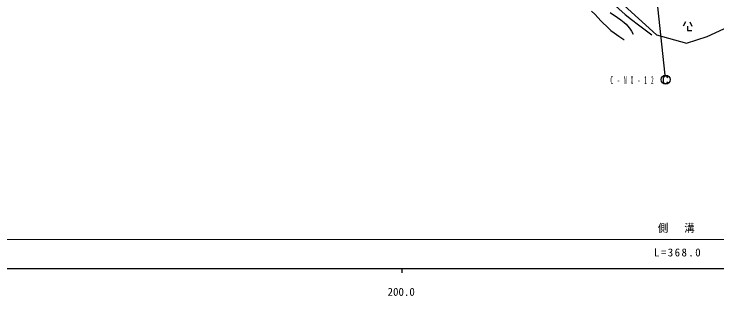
# Model space of a CAD drawing. Units: millimetres, scale not verified. Extents: x 40000 to 680000, y 20000 to 380000.
# Drawn here: x 179204 to 340140, y 198715 to 263294 of the extents above; entities that cross this region are included whole.
import ezdxf
from ezdxf.enums import TextEntityAlignment as Align

# ---------------------------------------------------------------- set-up
doc = ezdxf.new("R2010")
doc.units = ezdxf.units.MM
doc.header["$LTSCALE"] = 1000
for name, color, linetype, lineweight in [('M-BGD', 7, 'Continuous', 25), ('M-STR-HTXT', 7, 'Continuous', 13), ('M-STR-STRC', 7, 'Continuous', 25), ('M-TTL-BAND', 7, 'Continuous', 25)]:
    doc.layers.add(name, color=color, linetype=linetype, lineweight=lineweight)
doc.styles.add('ＭＳ ゴシック', font='')
doc.styles.get('ＭＳ ゴシック').set_extended_font_data('MS Gothic')

msp = doc.modelspace()

# ---------------------------------------------------------------- linework, layer by layer
at = {"layer": 'M-BGD'}
for p, q in [((315482, 266451), (319100, 263218)), ((311444, 263976), (312159, 263292)), ((312159, 263292), (313664, 261680)), ((315696, 263673), (317361, 262497)), ((317361, 262497), (318114, 261988)), ((319100, 263218), (320577, 262019)), ((313664, 261680), (315278, 260028)), ((318114, 261988), (318909, 261384)), ((318909, 261384), (319345, 260981)), ((319345, 260981), (319694, 260595)), ((320577, 262019), (322162, 260801)), ((322162, 260801), (325213, 258560)), ((332927, 261507), (332427, 260507)), ((333927, 261507), (334427, 260507)), ((315278, 260028), (315876, 259511)), ((315876, 259511), (316590, 258965)), ((319694, 260595), (320114, 260040)), ((320114, 260040), (320553, 259365)), ((320553, 259365), (320972, 258663)), ((316590, 258965), (317666, 258235)), ((317666, 258235), (318858, 257490)), ((318858, 257490), (318864, 257487))]:
    msp.add_line(p, q, dxfattribs=at)
for points in [[(316264, 269328), (318028, 265980), (326320, 258533), (333157, 256639), (337896, 258119), (345703, 261775)], [(333427, 260507), (333427, 259507), (334427, 259507)]]:
    msp.add_lwpolyline(points, dxfattribs=at)
at = {"layer": 'M-STR-HTXT'}
msp.add_line((512732, 211664), (150446, 211663), dxfattribs=at)
at = {"layer": 'M-STR-STRC'}
msp.add_line((328281, 249261), (325240, 277976), dxfattribs=at)
msp.add_circle((328396, 248267), 1000, dxfattribs=at)
for centre, radius, start, end in [((328946, 248217), 1151, 145.61981, 214.38055), ((328404, 248580), 499, 10.09106, 144.8515), ((328404, 247855), 499, 215.1489, 349.90895)]:
    msp.add_arc(centre, radius, start, end, dxfattribs=at)
at = {"layer": 'M-TTL-BAND'}
for p, q in [((40000, 205000), (579000, 205000)), ((268000, 205000), (268000, 204000))]:
    msp.add_line(p, q, dxfattribs=at)

# ---------------------------------------------------------------- texts
at = {"layer": 'M-STR-HTXT', "char_height": 1833, "attachment_point": 7, "style": 'ＭＳ ゴシック'}
for s, insert in [('\\T1.27;\\W0.95;側\u3000溝', (326614, 213145)), ('\\T1.26;L=368.0', (325739, 207741))]:
    msp.add_mtext(s, dxfattribs=dict(at, insert=insert))
at = {"layer": 'M-STR-STRC', "insert": (315752, 247216), "char_height": 1833, "attachment_point": 7, "style": 'ＭＳ ゴシック'}
msp.add_mtext('\\T2.59;\\W0.4;C-NO-12', dxfattribs=at)
at = {"layer": 'M-TTL-BAND', "style": 'ＭＳ ゴシック'}
msp.add_text('200.0', height=1833, dxfattribs=at).set_placement((267844, 198195), align=Align.BOTTOM_CENTER)

doc.saveas('drawing.dxf')
